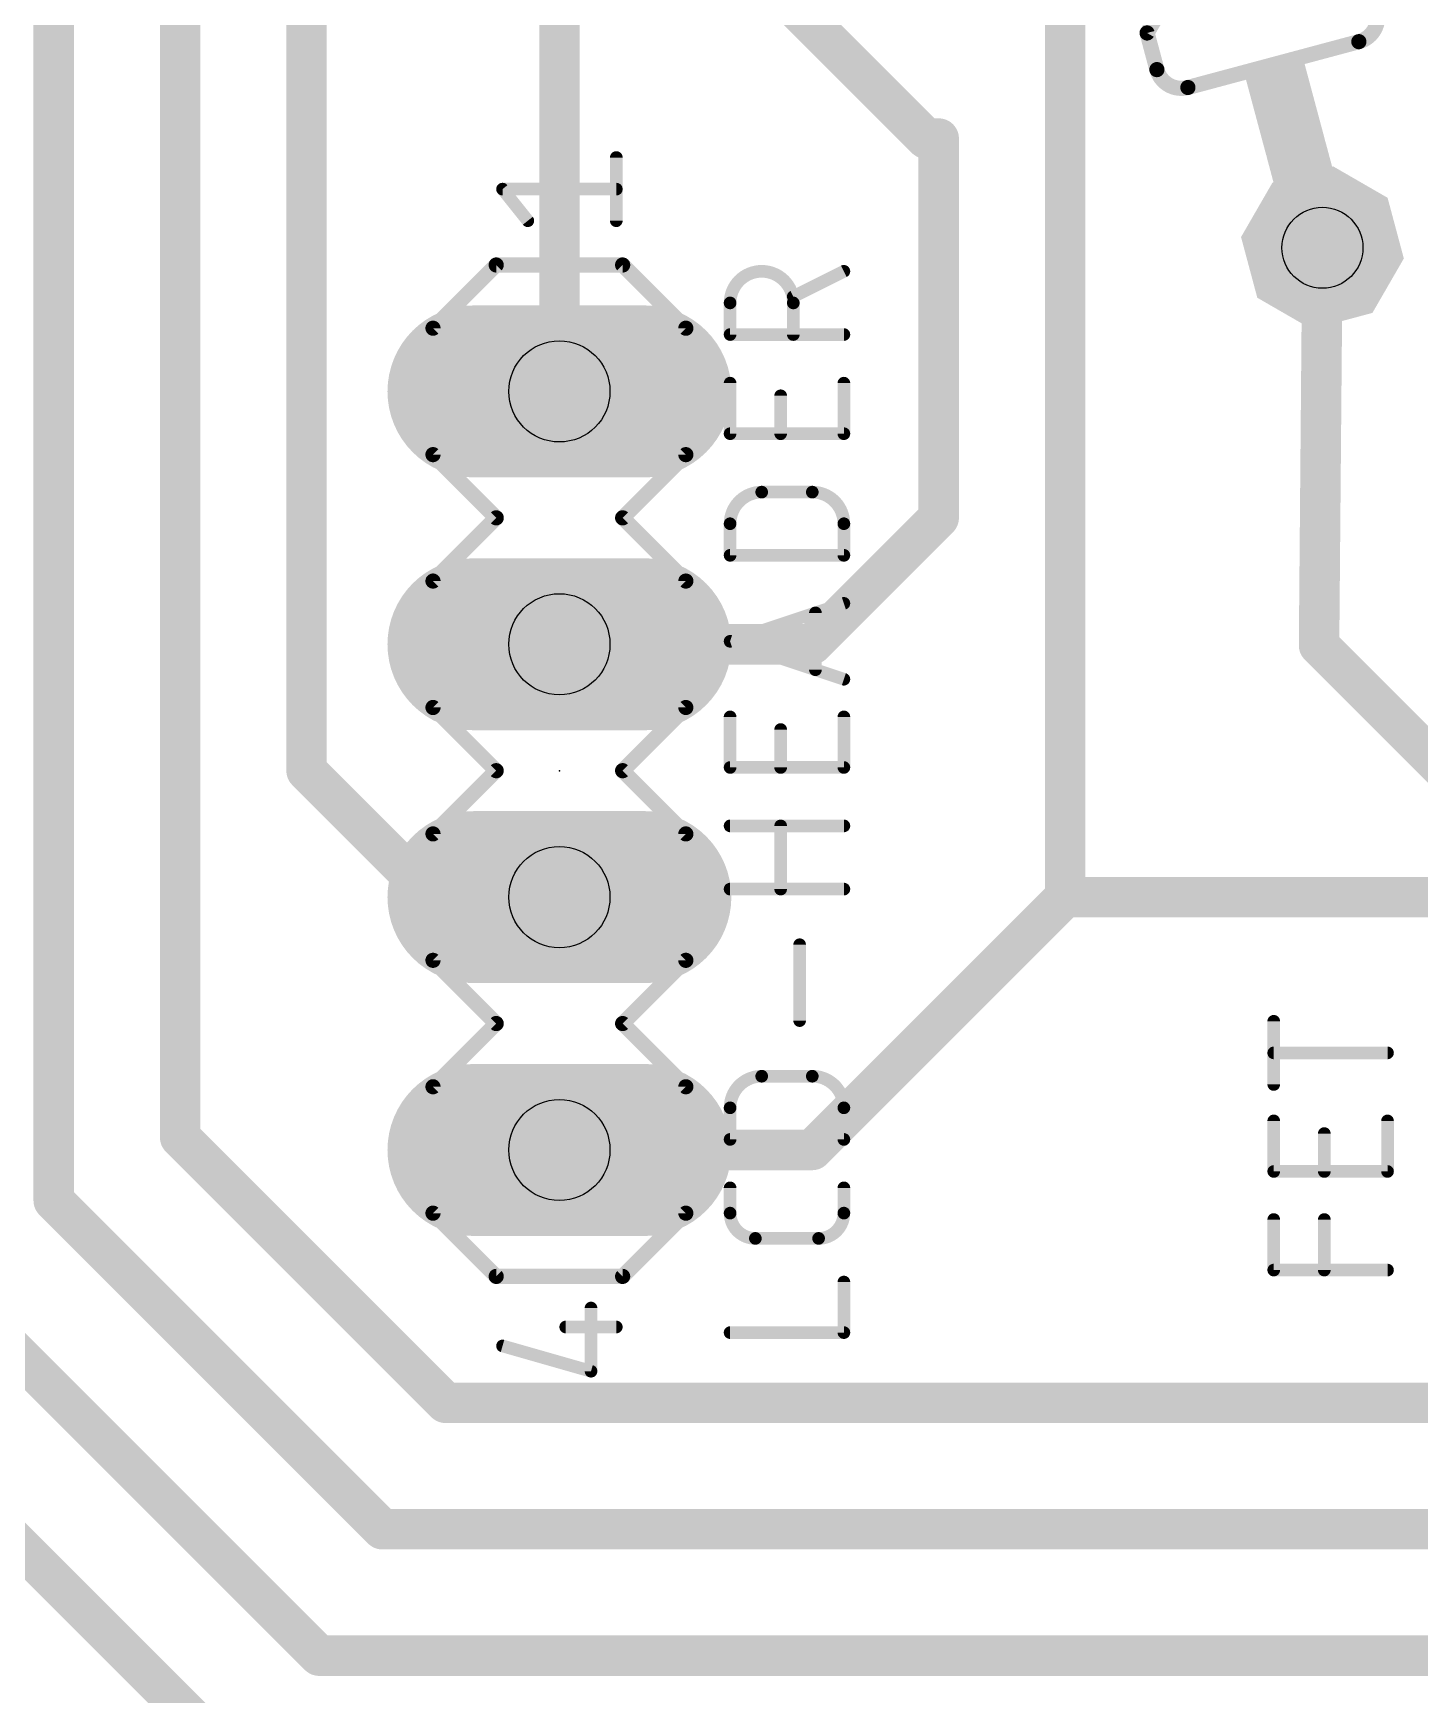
# Model space of a CAD drawing. Extents: x -0.44 to 7.02, y -0.01 to 4.84.
# Drawn here: x 0.242 to 0.79, y 0.985 to 1.642 of the extents above; entities that cross this region are included whole.
import ezdxf

# ---------------------------------------------------------------- set-up
doc = ezdxf.new("R2010")
doc.units = 0
for name, color, linetype in [('1', 12, 'CONTINUOUS'), ('17', 110, 'CONTINUOUS'), ('21', 253, 'CONTINUOUS'), ('23', 53, 'CONTINUOUS'), ('25', 253, 'CONTINUOUS'), ('29', 253, 'CONTINUOUS'), ('30', 253, 'CONTINUOUS'), ('44', 253, 'CONTINUOUS'), ('51', 253, 'CONTINUOUS')]:
    doc.layers.add(name, color=color, linetype=linetype)

# ---------------------------------------------------------------- blocks, each defined once
blk = doc.blocks.new('RECT')
blk.add_solid([(-0.5, -0.5), (0.5, -0.5), (-0.5, 0.5), (0.5, 0.5)])
blk = doc.blocks.new('LONGP100')
at = {"const_width": 1}
blk.add_lwpolyline([(-0.5, 0), (0.5, 0)], dxfattribs=at)
at = {"const_width": 0.5}
for points in [[(-0.5, 0.25, 1), (-0.5, -0.25)], [(0.5, -0.25, 1), (0.5, 0.25)]]:
    blk.add_lwpolyline(points, format="xyb", dxfattribs=at)
blk = doc.blocks.new('OCTAGONP')
at = {"const_width": 0.5}
blk.add_lwpolyline([(-0.25, -0.103553), (-0.25, 0.103553), (-0.103553, 0.25), (0.103553, 0.25), (0.25, 0.103553), (0.25, -0.103553), (0.103553, -0.25), (-0.103553, -0.25), (-0.25, -0.103553), (-0.25, 0.103553)], dxfattribs=at)

msp = doc.modelspace()

# ---------------------------------------------------------------- linework, layer by layer
at = {"layer": '1', "const_width": 0.016}
for points in [[(0.25, 2.7), (0.25, 1.18)], [(0.3, 1.205), (0.3, 2.65)], [(0.35, 2.15), (0.35, 1.35)], [(0.45, 1.745), (0.595, 1.6)], [(0.45, 1.65), (0.45, 1.5)], [(0.65, 1.65), (0.65, 1.3)], [(0.595, 1.6), (0.6, 1.6)], [(0.6, 1.45), (0.6, 1.6)], [(0.751764, 1.556815), (0.750426, 1.399996)], [(0.55, 1.4), (0.6, 1.45)], [(0.45, 1.4), (0.55, 1.4)], [(0.750426, 1.399996), (0.750426, 1.399574)], [(0.750426, 1.399574), (0.8, 1.35)], [(0.35, 1.35), (0.4, 1.3)], [(0.4, 1.3), (0.45, 1.3)], [(0.65, 1.3), (0.55, 1.2)], [(0.65, 1.3), (1.08, 1.3)], [(0.405, 1.1), (0.3, 1.205)], [(0.55, 1.2), (0.45, 1.2)], [(0.25, 1.18), (0.38, 1.05)], [(0.355, 1), (0.2, 1.155)], [(0.33, 0.95), (0.15, 1.13)], [(1.45, 1.1), (0.405, 1.1)], [(0.38, 1.05), (1.47, 1.05)], [(1.55, 1), (0.355, 1)]]:
    msp.add_lwpolyline(points, dxfattribs=at)
at = {"layer": '1', "const_width": 0.008}
for points in [[(0.595, 1.604, 1), (0.595, 1.596)], [(0.592172, 1.597172, 1), (0.597828, 1.602828)], [(0.604, 1.6, 1), (0.596, 1.6)], [(0.6, 1.596, 1), (0.6, 1.604)], [(0.755764, 1.556781, 1), (0.747764, 1.556849)], [(0.446, 1.5, 1), (0.454, 1.5)], [(0.596, 1.45, 1), (0.604, 1.45)], [(0.602828, 1.447172, 1), (0.597172, 1.452828)], [(0.45, 1.404, 1), (0.45, 1.396)], [(0.547172, 1.402828, 1), (0.552828, 1.397172)], [(0.55, 1.396, 1), (0.55, 1.404)], [(0.754426, 1.399996, 1), (0.746426, 1.399996)], [(0.753255, 1.402402, 1), (0.747598, 1.396745)], [(0.746426, 1.399574, 1), (0.754426, 1.399574)], [(0.746427, 1.40003, 1), (0.754426, 1.399962)], [(0.346, 1.35, 1), (0.354, 1.35)], [(0.352828, 1.352828, 1), (0.347172, 1.347172)], [(0.4, 1.304, 1), (0.4, 1.296)], [(0.45, 1.296, 1), (0.45, 1.304)], [(0.65, 1.304, 1), (0.65, 1.296)], [(0.652828, 1.297172, 1), (0.647172, 1.302828)], [(0.397172, 1.297172, 1), (0.402828, 1.302828)], [(0.646, 1.3, 1), (0.654, 1.3)], [(0.302828, 1.207828, 1), (0.297172, 1.202172)], [(0.296, 1.205, 1), (0.304, 1.205)], [(0.45, 1.204, 1), (0.45, 1.196)], [(0.547172, 1.202828, 1), (0.552828, 1.197172)], [(0.55, 1.196, 1), (0.55, 1.204)], [(0.246, 1.18, 1), (0.254, 1.18)], [(0.252828, 1.182828, 1), (0.247172, 1.177172)], [(0.405, 1.104, 1), (0.405, 1.096)], [(0.402172, 1.097172, 1), (0.407828, 1.102828)], [(0.38, 1.054, 1), (0.38, 1.046)], [(0.377172, 1.047172, 1), (0.382828, 1.052828)], [(0.355, 1.004, 1), (0.355, 0.996)], [(0.352172, 0.997172, 1), (0.357828, 1.002828)]]:
    msp.add_lwpolyline(points, format="xyb", dxfattribs=at)
at = {"layer": '21'}
for points, const_width in [([(0.685951, 1.647884), (0.682415, 1.64176)], 0.006), ([(0.686297, 1.627272), (0.682415, 1.64176)], 0.006), ([(0.698545, 1.620201), (0.76616, 1.638318)], 0.006), ([(0.4725, 1.5675), (0.4725, 1.5925)], 0.005), ([(0.4375, 1.5675), (0.4275, 1.58)], 0.005), ([(0.4275, 1.58), (0.4725, 1.58)], 0.005), ([(0.425, 1.55), (0.4, 1.525)], 0.006), ([(0.475, 1.55), (0.425, 1.55)], 0.006), ([(0.5, 1.525), (0.475, 1.55)], 0.006), ([(0.4, 1.475), (0.4, 1.525)], 0.006), ([(0.5, 1.525), (0.5, 1.475)], 0.006), ([(0.425, 1.45), (0.4, 1.475)], 0.006), ([(0.5, 1.475), (0.475, 1.45)], 0.006), ([(0.4, 1.425), (0.425, 1.45)], 0.006), ([(0.475, 1.45), (0.5, 1.425)], 0.006), ([(0.4, 1.375), (0.4, 1.425)], 0.006), ([(0.5, 1.425), (0.5, 1.375)], 0.006), ([(0.425, 1.35), (0.4, 1.375)], 0.006), ([(0.5, 1.375), (0.475, 1.35)], 0.006), ([(0.4, 1.325), (0.425, 1.35)], 0.006), ([(0.475, 1.35), (0.5, 1.325)], 0.006), ([(0.4, 1.275), (0.4, 1.325)], 0.006), ([(0.5, 1.325), (0.5, 1.275)], 0.006), ([(0.425, 1.25), (0.4, 1.275)], 0.006), ([(0.5, 1.275), (0.475, 1.25)], 0.006), ([(0.425, 1.25), (0.4, 1.225)], 0.006), ([(0.5, 1.225), (0.475, 1.25)], 0.006), ([(0.4, 1.175), (0.4, 1.225)], 0.006), ([(0.5, 1.225), (0.5, 1.175)], 0.006), ([(0.425, 1.15), (0.4, 1.175)], 0.006), ([(0.5, 1.175), (0.475, 1.15)], 0.006), ([(0.475, 1.15), (0.425, 1.15)], 0.006), ([(0.4625, 1.1125), (0.4625, 1.1375)], 0.005), ([(0.4525, 1.13), (0.4725, 1.13)], 0.005), ([(0.4275, 1.1225), (0.4625, 1.1125)], 0.005)]:
    msp.add_lwpolyline(points, dxfattribs=dict(at, const_width=const_width))
for points, const_width in [([(0.76616, 1.638318, 0.414214), (0.773231, 1.650565)], 0.006), ([(0.683864, 1.642149, 1), (0.680966, 1.641372)], 0.003), ([(0.681116, 1.64251, 1), (0.683714, 1.64101)], 0.003), ([(0.765771, 1.639767, 1), (0.766548, 1.636869)], 0.003), ([(0.766548, 1.636869, 1), (0.765771, 1.639767)], 0.003), ([(0.686297, 1.627272, 0.414214), (0.698545, 1.620201)], 0.006), ([(0.687746, 1.62766, 1), (0.684849, 1.626883)], 0.003), ([(0.684849, 1.626883, 1), (0.687746, 1.62766)], 0.003), ([(0.698157, 1.621649, 1), (0.698933, 1.618752)], 0.003), ([(0.698933, 1.618752, 1), (0.698157, 1.621649)], 0.003), ([(0.47375, 1.5925, 1), (0.47125, 1.5925)], 0.0025), ([(0.428476, 1.580781, 1), (0.426524, 1.579219)], 0.0025), ([(0.4275, 1.58125, 1), (0.4275, 1.57875)], 0.0025), ([(0.4725, 1.57875, 1), (0.4725, 1.58125)], 0.0025), ([(0.436524, 1.566719, 1), (0.438476, 1.568281)], 0.0025), ([(0.47125, 1.5675, 1), (0.47375, 1.5675)], 0.0025), ([(0.425, 1.5515, 1), (0.425, 1.5485)], 0.003), ([(0.426061, 1.548939, 1), (0.423939, 1.551061)], 0.003), ([(0.476061, 1.551061, 1), (0.473939, 1.548939)], 0.003), ([(0.475, 1.5485, 1), (0.475, 1.5515)], 0.003), ([(0.4015, 1.525, 1), (0.3985, 1.525)], 0.003), ([(0.398939, 1.526061, 1), (0.401061, 1.523939)], 0.003), ([(0.5015, 1.525, 1), (0.4985, 1.525)], 0.003), ([(0.498939, 1.523939, 1), (0.501061, 1.526061)], 0.003), ([(0.401061, 1.476061, 1), (0.398939, 1.473939)], 0.003), ([(0.3985, 1.475, 1), (0.4015, 1.475)], 0.003), ([(0.4985, 1.475, 1), (0.5015, 1.475)], 0.003), ([(0.501061, 1.473939, 1), (0.498939, 1.476061)], 0.003), ([(0.426061, 1.448939, 1), (0.423939, 1.451061)], 0.003), ([(0.423939, 1.448939, 1), (0.426061, 1.451061)], 0.003), ([(0.476061, 1.451061, 1), (0.473939, 1.448939)], 0.003), ([(0.473939, 1.451061, 1), (0.476061, 1.448939)], 0.003), ([(0.4015, 1.425, 1), (0.3985, 1.425)], 0.003), ([(0.398939, 1.426061, 1), (0.401061, 1.423939)], 0.003), ([(0.5015, 1.425, 1), (0.4985, 1.425)], 0.003), ([(0.498939, 1.423939, 1), (0.501061, 1.426061)], 0.003), ([(0.401061, 1.376061, 1), (0.398939, 1.373939)], 0.003), ([(0.3985, 1.375, 1), (0.4015, 1.375)], 0.003), ([(0.4985, 1.375, 1), (0.5015, 1.375)], 0.003), ([(0.501061, 1.373939, 1), (0.498939, 1.376061)], 0.003), ([(0.426061, 1.348939, 1), (0.423939, 1.351061)], 0.003), ([(0.423939, 1.348939, 1), (0.426061, 1.351061)], 0.003), ([(0.476061, 1.351061, 1), (0.473939, 1.348939)], 0.003), ([(0.473939, 1.351061, 1), (0.476061, 1.348939)], 0.003), ([(0.4015, 1.325, 1), (0.3985, 1.325)], 0.003), ([(0.398939, 1.326061, 1), (0.401061, 1.323939)], 0.003), ([(0.5015, 1.325, 1), (0.4985, 1.325)], 0.003), ([(0.498939, 1.323939, 1), (0.501061, 1.326061)], 0.003), ([(0.401061, 1.276061, 1), (0.398939, 1.273939)], 0.003), ([(0.3985, 1.275, 1), (0.4015, 1.275)], 0.003), ([(0.4985, 1.275, 1), (0.5015, 1.275)], 0.003), ([(0.501061, 1.273939, 1), (0.498939, 1.276061)], 0.003), ([(0.426061, 1.248939, 1), (0.423939, 1.251061)], 0.003), ([(0.423939, 1.248939, 1), (0.426061, 1.251061)], 0.003), ([(0.476061, 1.251061, 1), (0.473939, 1.248939)], 0.003), ([(0.473939, 1.251061, 1), (0.476061, 1.248939)], 0.003), ([(0.4015, 1.225, 1), (0.3985, 1.225)], 0.003), ([(0.398939, 1.226061, 1), (0.401061, 1.223939)], 0.003), ([(0.5015, 1.225, 1), (0.4985, 1.225)], 0.003), ([(0.498939, 1.223939, 1), (0.501061, 1.226061)], 0.003), ([(0.401061, 1.176061, 1), (0.398939, 1.173939)], 0.003), ([(0.3985, 1.175, 1), (0.4015, 1.175)], 0.003), ([(0.4985, 1.175, 1), (0.5015, 1.175)], 0.003), ([(0.501061, 1.173939, 1), (0.498939, 1.176061)], 0.003), ([(0.425, 1.1515, 1), (0.425, 1.1485)], 0.003), ([(0.423939, 1.148939, 1), (0.426061, 1.151061)], 0.003), ([(0.473939, 1.151061, 1), (0.476061, 1.148939)], 0.003), ([(0.475, 1.1485, 1), (0.475, 1.1515)], 0.003), ([(0.46375, 1.1375, 1), (0.46125, 1.1375)], 0.0025), ([(0.4525, 1.13125, 1), (0.4525, 1.12875)], 0.0025), ([(0.4725, 1.12875, 1), (0.4725, 1.13125)], 0.0025), ([(0.427843, 1.123702, 1), (0.427157, 1.121298)], 0.0025), ([(0.46125, 1.1125, 1), (0.46375, 1.1125)], 0.0025), ([(0.462157, 1.111298, 1), (0.462843, 1.113702)], 0.0025)]:
    msp.add_lwpolyline(points, format="xyb", dxfattribs=dict(at, const_width=const_width))
at = {"layer": '23'}
msp.add_point((0.45, 1.35), dxfattribs=at)
at = {"layer": '25'}
for points, const_width in [([(0.5425, 1.535, 1), (0.5175, 1.535)], 0.005), ([(0.563059, 1.546382, 1), (0.561941, 1.548618)], 0.0025), ([(0.541941, 1.538618, 1), (0.543059, 1.536382)], 0.0025), ([(0.51875, 1.535, 1), (0.51625, 1.535)], 0.0025), ([(0.51625, 1.535, 1), (0.51875, 1.535)], 0.0025), ([(0.54375, 1.535, 1), (0.54125, 1.535)], 0.0025), ([(0.54125, 1.535, 1), (0.54375, 1.535)], 0.0025), ([(0.5175, 1.52375, 1), (0.5175, 1.52125)], 0.0025), ([(0.5625, 1.52125, 1), (0.5625, 1.52375)], 0.0025), ([(0.51625, 1.5225, 1), (0.51875, 1.5225)], 0.0025), ([(0.54125, 1.5225, 1), (0.54375, 1.5225)], 0.0025), ([(0.51875, 1.503274, 1), (0.51625, 1.503274)], 0.0025), ([(0.56375, 1.503274, 1), (0.56125, 1.503274)], 0.0025), ([(0.53875, 1.498274, 1), (0.53625, 1.498274)], 0.0025), ([(0.5175, 1.484524, 1), (0.5175, 1.482024)], 0.0025), ([(0.5625, 1.482024, 1), (0.5625, 1.484524)], 0.0025), ([(0.51625, 1.483274, 1), (0.51875, 1.483274)], 0.0025), ([(0.53625, 1.483274, 1), (0.53875, 1.483274)], 0.0025), ([(0.56125, 1.483274, 1), (0.56375, 1.483274)], 0.0025), ([(0.53, 1.460174, 0.414214), (0.5175, 1.447674)], 0.005), ([(0.53, 1.461424, 1), (0.53, 1.458924)], 0.0025), ([(0.53, 1.458924, 1), (0.53, 1.461424)], 0.0025), ([(0.5625, 1.447674, 0.414214), (0.55, 1.460174)], 0.005), ([(0.55, 1.461424, 1), (0.55, 1.458924)], 0.0025), ([(0.55, 1.458924, 1), (0.55, 1.461424)], 0.0025), ([(0.51875, 1.447674, 1), (0.51625, 1.447674)], 0.0025), ([(0.51625, 1.447674, 1), (0.51875, 1.447674)], 0.0025), ([(0.56375, 1.447674, 1), (0.56125, 1.447674)], 0.0025), ([(0.56125, 1.447674, 1), (0.56375, 1.447674)], 0.0025), ([(0.5175, 1.436424, 1), (0.5175, 1.433924)], 0.0025), ([(0.51625, 1.435174, 1), (0.51875, 1.435174)], 0.0025), ([(0.56125, 1.435174, 1), (0.56375, 1.435174)], 0.0025), ([(0.5625, 1.433924, 1), (0.5625, 1.436424)], 0.0025), ([(0.5525, 1.412424, 1), (0.55, 1.412424)], 0.0025), ([(0.562896, 1.414988, 1), (0.562105, 1.41736)], 0.0025), ([(0.517896, 1.40236, 1), (0.517105, 1.399988)], 0.0025), ([(0.517105, 1.40236, 1), (0.517896, 1.399988)], 0.0025), ([(0.55, 1.389924, 1), (0.5525, 1.389924)], 0.0025), ([(0.562105, 1.384988, 1), (0.562896, 1.38736)], 0.0025), ([(0.51875, 1.371274, 1), (0.51625, 1.371274)], 0.0025), ([(0.56375, 1.371274, 1), (0.56125, 1.371274)], 0.0025), ([(0.53875, 1.366274, 1), (0.53625, 1.366274)], 0.0025), ([(0.5175, 1.352524, 1), (0.5175, 1.350024)], 0.0025), ([(0.5625, 1.350024, 1), (0.5625, 1.352524)], 0.0025), ([(0.51625, 1.351274, 1), (0.51875, 1.351274)], 0.0025), ([(0.53625, 1.351274, 1), (0.53875, 1.351274)], 0.0025), ([(0.56125, 1.351274, 1), (0.56375, 1.351274)], 0.0025), ([(0.5175, 1.329424, 1), (0.5175, 1.326924)], 0.0025), ([(0.53875, 1.328174, 1), (0.53625, 1.328174)], 0.0025), ([(0.5625, 1.326924, 1), (0.5625, 1.329424)], 0.0025), ([(0.5175, 1.304424, 1), (0.5175, 1.301924)], 0.0025), ([(0.53625, 1.303174, 1), (0.53875, 1.303174)], 0.0025), ([(0.5625, 1.301924, 1), (0.5625, 1.304424)], 0.0025), ([(0.54625, 1.281174, 1), (0.54375, 1.281174)], 0.0025), ([(0.54375, 1.251174, 1), (0.54625, 1.251174)], 0.0025), ([(0.73375, 1.2509, 1), (0.73125, 1.2509)], 0.0025), ([(0.7325, 1.23965, 1), (0.7325, 1.23715)], 0.0025), ([(0.7775, 1.23715, 1), (0.7775, 1.23965)], 0.0025), ([(0.53, 1.229174, 0.414214), (0.5175, 1.216674)], 0.005), ([(0.53, 1.230424, 1), (0.53, 1.227924)], 0.0025), ([(0.53, 1.227924, 1), (0.53, 1.230424)], 0.0025), ([(0.5625, 1.216674, 0.414214), (0.55, 1.229174)], 0.005), ([(0.55, 1.230424, 1), (0.55, 1.227924)], 0.0025), ([(0.55, 1.227924, 1), (0.55, 1.230424)], 0.0025), ([(0.73125, 1.2259, 1), (0.73375, 1.2259)], 0.0025), ([(0.51875, 1.216674, 1), (0.51625, 1.216674)], 0.0025), ([(0.51625, 1.216674, 1), (0.51875, 1.216674)], 0.0025), ([(0.56375, 1.216674, 1), (0.56125, 1.216674)], 0.0025), ([(0.56125, 1.216674, 1), (0.56375, 1.216674)], 0.0025), ([(0.73375, 1.2115, 1), (0.73125, 1.2115)], 0.0025), ([(0.77875, 1.2115, 1), (0.77625, 1.2115)], 0.0025), ([(0.5175, 1.205424, 1), (0.5175, 1.202924)], 0.0025), ([(0.51625, 1.204174, 1), (0.51875, 1.204174)], 0.0025), ([(0.56125, 1.204174, 1), (0.56375, 1.204174)], 0.0025), ([(0.5625, 1.202924, 1), (0.5625, 1.205424)], 0.0025), ([(0.75375, 1.2065, 1), (0.75125, 1.2065)], 0.0025), ([(0.7325, 1.19275, 1), (0.7325, 1.19025)], 0.0025), ([(0.73125, 1.1915, 1), (0.73375, 1.1915)], 0.0025), ([(0.75125, 1.1915, 1), (0.75375, 1.1915)], 0.0025), ([(0.77625, 1.1915, 1), (0.77875, 1.1915)], 0.0025), ([(0.7775, 1.19025, 1), (0.7775, 1.19275)], 0.0025), ([(0.51875, 1.185027, 1), (0.51625, 1.185027)], 0.0025), ([(0.56375, 1.185027, 1), (0.56125, 1.185027)], 0.0025), ([(0.5175, 1.175027, 0.414214), (0.5275, 1.165027)], 0.005), ([(0.51875, 1.175027, 1), (0.51625, 1.175027)], 0.0025), ([(0.51625, 1.175027, 1), (0.51875, 1.175027)], 0.0025), ([(0.5525, 1.165027, 0.414214), (0.5625, 1.175027)], 0.005), ([(0.56375, 1.175027, 1), (0.56125, 1.175027)], 0.0025), ([(0.56125, 1.175027, 1), (0.56375, 1.175027)], 0.0025), ([(0.73375, 1.1725, 1), (0.73125, 1.1725)], 0.0025), ([(0.75375, 1.1725, 1), (0.75125, 1.1725)], 0.0025), ([(0.5275, 1.166277, 1), (0.5275, 1.163777)], 0.0025), ([(0.5275, 1.163777, 1), (0.5275, 1.166277)], 0.0025), ([(0.5525, 1.166277, 1), (0.5525, 1.163777)], 0.0025), ([(0.5525, 1.163777, 1), (0.5525, 1.166277)], 0.0025), ([(0.56375, 1.147774, 1), (0.56125, 1.147774)], 0.0025), ([(0.7325, 1.15375, 1), (0.7325, 1.15125)], 0.0025), ([(0.73125, 1.1525, 1), (0.73375, 1.1525)], 0.0025), ([(0.75125, 1.1525, 1), (0.75375, 1.1525)], 0.0025), ([(0.7775, 1.15125, 1), (0.7775, 1.15375)], 0.0025), ([(0.5175, 1.129024, 1), (0.5175, 1.126524)], 0.0025), ([(0.5625, 1.126524, 1), (0.5625, 1.129024)], 0.0025), ([(0.56125, 1.127774, 1), (0.56375, 1.127774)], 0.0025)]:
    msp.add_lwpolyline(points, format="xyb", dxfattribs=dict(at, const_width=const_width))
at = {"layer": '25', "const_width": 0.005}
for points in [[(0.5625, 1.5475), (0.5425, 1.5375)], [(0.5175, 1.5225), (0.5175, 1.535)], [(0.5425, 1.535), (0.5425, 1.5225)], [(0.5625, 1.5225), (0.5175, 1.5225)], [(0.5175, 1.483274), (0.5175, 1.503274)], [(0.5625, 1.503274), (0.5625, 1.483274)], [(0.5375, 1.483274), (0.5375, 1.498274)], [(0.5625, 1.483274), (0.5175, 1.483274)], [(0.53, 1.460174), (0.55, 1.460174)], [(0.5175, 1.435174), (0.5175, 1.447674)], [(0.5625, 1.447674), (0.5625, 1.435174)], [(0.5625, 1.435174), (0.5175, 1.435174)], [(0.5175, 1.401174), (0.5625, 1.416174)], [(0.55125, 1.412424), (0.55125, 1.389924)], [(0.5625, 1.386174), (0.5175, 1.401174)], [(0.5175, 1.351274), (0.5175, 1.371274)], [(0.5625, 1.371274), (0.5625, 1.351274)], [(0.5375, 1.351274), (0.5375, 1.366274)], [(0.5625, 1.351274), (0.5175, 1.351274)], [(0.5175, 1.328174), (0.5625, 1.328174)], [(0.5375, 1.303174), (0.5375, 1.328174)], [(0.5625, 1.303174), (0.5175, 1.303174)], [(0.545, 1.251174), (0.545, 1.281174)], [(0.7325, 1.2259), (0.7325, 1.2509)], [(0.7775, 1.2384), (0.7325, 1.2384)], [(0.53, 1.229174), (0.55, 1.229174)], [(0.5175, 1.204174), (0.5175, 1.216674)], [(0.5625, 1.216674), (0.5625, 1.204174)], [(0.7325, 1.1915), (0.7325, 1.2115)], [(0.7775, 1.2115), (0.7775, 1.1915)], [(0.5625, 1.204174), (0.5175, 1.204174)], [(0.7525, 1.1915), (0.7525, 1.2065)], [(0.7775, 1.1915), (0.7325, 1.1915)], [(0.5175, 1.175027), (0.5175, 1.185027)], [(0.5625, 1.185027), (0.5625, 1.175027)], [(0.7325, 1.1525), (0.7325, 1.1725)], [(0.7525, 1.1525), (0.7525, 1.1725)], [(0.5525, 1.165027), (0.5275, 1.165027)], [(0.5625, 1.127774), (0.5625, 1.147774)], [(0.7775, 1.1525), (0.7325, 1.1525)], [(0.5175, 1.127774), (0.5625, 1.127774)]]:
    msp.add_lwpolyline(points, dxfattribs=at)
at = {"layer": '44'}
for centre, radius in [((0.751764, 1.556815), 0.016), ((0.45, 1.5), 0.02), ((0.45, 1.4), 0.02), ((0.45, 1.3), 0.02), ((0.45, 1.2), 0.02)]:
    msp.add_circle(centre, radius, dxfattribs=at)
at = {"layer": '51', "const_width": 0.024}
msp.add_lwpolyline([(0.751764, 1.556815), (0.741411, 1.595452)], dxfattribs=at)
at = {"layer": '51', "const_width": 0.012}
for points in [[(0.747206, 1.597005, 1), (0.735615, 1.593899)], [(0.745968, 1.555262, 1), (0.757559, 1.558368)]]:
    msp.add_lwpolyline(points, format="xyb", dxfattribs=at)

# ---------------------------------------------------------------- block references
at = {"layer": '17', "xscale": 0.052, "yscale": 0.052, "rotation": 285}
msp.add_blockref('OCTAGONP', (0.751764, 1.556815), dxfattribs=at)
msp.add_blockref('OCTAGONP', (0.751764, 1.556815), dxfattribs=at)
at = {"layer": '17', "xscale": 0.06, "yscale": 0.06}
for p in [(0.45, 1.5), (0.45, 1.5), (0.45, 1.4), (0.45, 1.4), (0.45, 1.3), (0.45, 1.3), (0.45, 1.2), (0.45, 1.2)]:
    msp.add_blockref('LONGP100', p, dxfattribs=at)
at = {"layer": '21', "xscale": 0.034, "yscale": 0.024, "rotation": 285}
msp.add_blockref('RECT', (0.736752, 1.612838), dxfattribs=at)
at = {"layer": '29', "xscale": 0.06, "yscale": 0.06, "rotation": 285}
msp.add_blockref('OCTAGONP', (0.751764, 1.556815), dxfattribs=at)
at = {"layer": '29', "xscale": 0.068, "yscale": 0.068}
for p in [(0.45, 1.5), (0.45, 1.4), (0.45, 1.3), (0.45, 1.2)]:
    msp.add_blockref('LONGP100', p, dxfattribs=at)
at = {"layer": '30', "xscale": 0.06, "yscale": 0.06, "rotation": 285}
msp.add_blockref('OCTAGONP', (0.751764, 1.556815), dxfattribs=at)
at = {"layer": '30', "xscale": 0.068, "yscale": 0.068}
for p in [(0.45, 1.5), (0.45, 1.4), (0.45, 1.3), (0.45, 1.2)]:
    msp.add_blockref('LONGP100', p, dxfattribs=at)
at = {"layer": '51', "xscale": 0.02, "yscale": 0.02, "rotation": 270}
for p in [(0.45, 1.5), (0.45, 1.4), (0.45, 1.3), (0.45, 1.2)]:
    msp.add_blockref('RECT', p, dxfattribs=at)

doc.saveas('drawing.dxf')
